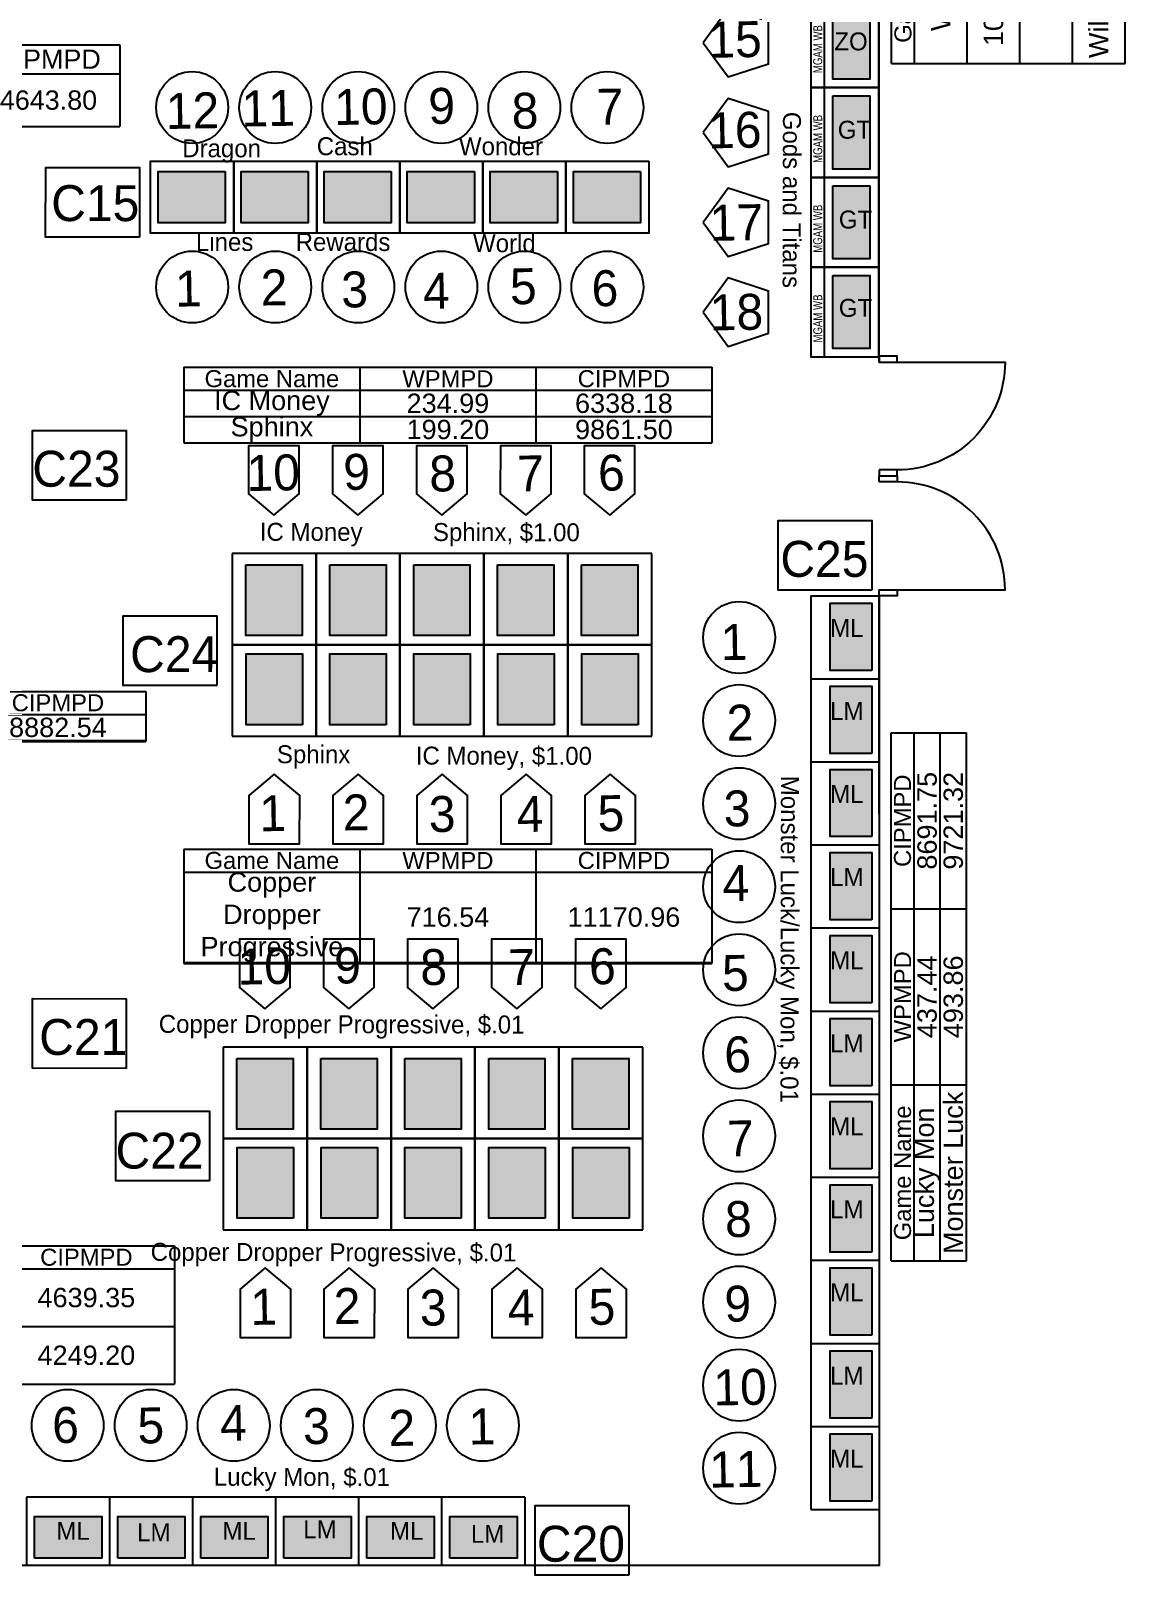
# Model space of a CAD drawing. Header units: inches. Extents: x 3213 to 10275, y -3570 to -435.
# Drawn here: x 9909 to 10275, y -1502 to -986 of the extents above; entities that cross this region are included whole.
import ezdxf
from ezdxf.enums import TextEntityAlignment as Align

# ---------------------------------------------------------------- set-up
doc = ezdxf.new("R2010")
doc.units = ezdxf.units.IN
doc.header["$LTSCALE"] = 24
doc.header["$MEASUREMENT"] = 0
doc.linetypes.add('HIDDEN', pattern=[0.375, 0.25, -0.125])
for name, color, linetype in [('00 Bally Slots', 9, 'Continuous'), ('00 Bank', 7, 'Continuous'), ('00 MGAM Slots', 173, 'Continuous'), ('00 PT Enrollment', 7, 'Continuous'), ('00 Themes', 7, 'Continuous'), ('F1  DOORS', 1, 'Continuous'), ('F1  WALL', 3, 'Continuous'), ('FP1-WALL', 3, 'Continuous')]:
    doc.layers.add(name, color=color, linetype=linetype)
doc.styles.add('ARCHSTYL', font='HAND.SHX', dxfattribs={"width": 0.8})
doc.styles.add('HAND', font='Hand.shx', dxfattribs={"width": 0.8, "height": 0.5})

# ---------------------------------------------------------------- blocks, each defined once
blk = doc.blocks.new('SDG M-9000')
at = {"linetype": 'ByBlock', "lineweight": -3}
h = blk.add_hatch(color=0, dxfattribs=at)
h.dxf.hatch_style = 1
h.set_gradient(color1=(102, 0, 204), tint=0.32, name='CYLINDER')
h.paths.add_polyline_path([(16.43, 24.99), (2.51, 24.99), (2.51, 2.52), (16.43, 2.52)])
at = {"color": 192, "linetype": 'ByBlock', "lineweight": -3}
blk.add_lwpolyline([(2.51, 24.99), (16.43, 24.99), (16.43, 2.52), (2.51, 2.52)], close=True, dxfattribs=at)
at = {"layer": '00 Bally Slots', "color": 192, "ltscale": 25}
for p, q in [((22.86, 27.75), (0, 27.75)), ((0, 0), (0, 27.75)), ((22.86, 0), (22.86, 27.75)), ((22.86, 0), (0, 0))]:
    blk.add_line(p, q, dxfattribs=at)
at = {"layer": '00 Bally Slots', "color": 192}
blk.add_circle((46.85, 13.96), 12.01, dxfattribs=at)
blk = doc.blocks.new('CiniVision')
at = {"linetype": 'ByBlock', "lineweight": -3}
h = blk.add_hatch(color=0, dxfattribs=at)
h.dxf.hatch_style = 1
h.set_gradient(color1=(102, 0, 204), tint=0.32, name='CYLINDER')
h.paths.add_polyline_path([(6071.39, -1264.8), (6052.57, -1264.8), (6052.57, -1288.46), (6071.39, -1288.46)])
at = {"color": 192, "linetype": 'ByBlock', "lineweight": -3}
blk.add_lwpolyline([(6052.57, -1264.8), (6071.39, -1264.8), (6071.39, -1288.46), (6052.57, -1288.46)], close=True, dxfattribs=at)
at = {"layer": '00 Bally Slots', "color": 6, "linetype": 'ByBlock', "lineweight": -3}
for p, q in [((6076.06, -1261), (6048, -1261)), ((6048, -1261), (6048, -1291.5)), ((6068.94, -1261), (6054.94, -1261)), ((6076.06, -1291.5), (6076.06, -1261)), ((6048, -1291.5), (6076.06, -1291.5))]:
    blk.add_line(p, q, dxfattribs=at)
blk.add_lwpolyline([(6061.94, -1248.22), (6070.4, -1241.1), (6070.4, -1225), (6053.47, -1225), (6053.46, -1241.1)], close=True, dxfattribs=at)
blk = doc.blocks.new('Bally Fineline')
at = {"linetype": 'ByBlock', "lineweight": -3}
h = blk.add_hatch(color=0, dxfattribs=at)
h.dxf.hatch_style = 1
h.set_gradient(color1=(102, 0, 204), tint=0.32, name='CYLINDER')
h.paths.add_polyline_path([(11.44, -17.54), (-5.79, -17.54), (-5.79, -39.97), (11.44, -39.97)])
at = {"color": 192, "linetype": 'ByBlock', "lineweight": -3}
blk.add_lwpolyline([(-5.79, -17.54), (11.44, -17.54), (11.44, -39.97), (-5.79, -39.97)], close=True, dxfattribs=at)
at = {"layer": '00 Bally Slots', "color": 140, "linetype": 'ByBlock', "lineweight": -3}
blk.add_lwpolyline([(-9.14, -14.71), (14.86, -14.71), (14.86, -42.46), (-9.14, -42.46)], close=True, dxfattribs=at)
at = {"layer": '00 Bally Slots', "color": 140}
for centre in [(-27.13, -28.58), (32.85, -28.58)]:
    blk.add_circle(centre, 12.01, dxfattribs=at)
blk = doc.blocks.new('*T368')
at = {"layer": '00 Themes', "linetype": 'ByBlock', "lineweight": -2, "transparency": 16777216}
for p, q in [((0, 0), (176.43, 0)), ((0, 0), (0, -46.23)), ((176.43, 0), (176.43, -46.23)), ((0, -46.23), (176.43, -46.23))]:
    blk.add_line(p, q, dxfattribs=at)
at = {"layer": '00 Themes', "color": 0, "linetype": 'ByBlock', "lineweight": -2, "transparency": 16777216}
for p, q in [((58.81, 0), (58.81, -46.23)), ((117.62, 0), (117.62, -46.23)), ((0, -7.7), (176.43, -7.7)), ((0, -26.97), (176.43, -26.97))]:
    blk.add_line(p, q, dxfattribs=at)
at = {"layer": '00 Themes', "color": 0, "lineweight": -3, "transparency": 16777216, "width": 58.689, "attachment_point": 5}
for s, insert, char_height in [('{\\fArial|b0|i0|c0;Game Name', (29.4, -3.85), 5.6858), ('{\\fArial|b0|i0|c0;WPMPD', (88.21, -3.85), 5.6858), ('{\\fArial|b0|i0|c0;CIPMPD', (147.02, -3.85), 5.6858), ('{\\fArial|b0|i0|c0;\\c52479;250.19 ', (88.21, -17.33), 6.467), ('{\\fArial|b0|i0|c0;\\c255;4639.35 ', (147.02, -17.33), 6.467), ('{\\fArial|b0|i0|c0;', (29.4, -17.33), 6.467), ('{\\fArial|b0|i0|c0;Witches Riches', (29.4, -36.6), 6.467), ('{\\fArial|b0|i0|c0;\\c52479;236.85 ', (88.21, -36.6), 6.467), ('{\\fArial|b0|i0|c0;\\c255;4249.20 ', (147.02, -36.6), 6.467)]:
    blk.add_mtext(s, dxfattribs=dict(at, insert=insert, char_height=char_height))
blk = doc.blocks.new('*T369')
at = {"layer": '00 Themes', "linetype": 'ByBlock', "lineweight": -2, "transparency": 16777216}
for p, q in [((0, 0), (176.43, 0)), ((0, 0), (0, -37.86)), ((176.43, 0), (176.43, -37.86)), ((0, -37.86), (176.43, -37.86))]:
    blk.add_line(p, q, dxfattribs=at)
at = {"layer": '00 Themes', "color": 0, "linetype": 'ByBlock', "lineweight": -2, "transparency": 16777216}
for p, q in [((58.81, 0), (58.81, -38.22)), ((117.62, 0), (117.62, -38.22)), ((0, -7.7), (176.43, -7.7)), ((0, -37.86), (0, -38.22)), ((0, -38.22), (176.43, -38.22)), ((176.43, -37.86), (176.43, -38.22))]:
    blk.add_line(p, q, dxfattribs=at)
at = {"layer": '00 Themes', "color": 0, "lineweight": -3, "transparency": 16777216, "width": 58.689, "attachment_point": 5}
for s, insert, char_height in [('{\\fArial|b0|i0|c0;Game Name', (29.4, -3.85), 5.6858), ('{\\fArial|b0|i0|c0;WPMPD', (88.21, -3.85), 5.6858), ('{\\fArial|b0|i0|c0;CIPMPD', (147.02, -3.85), 5.6858), ('{\\fArial|b0|i0|c0;Copper Dropper Progressive', (29.4, -22.78), 6.467), ('{\\fArial|b0|i0|c0;\\c65280;716.54 ', (88.21, -22.78), 6.467), ('{\\fArial|b0|i0|c0;\\c65280;11170.96 ', (147.02, -22.78), 6.467)]:
    blk.add_mtext(s, dxfattribs=dict(at, insert=insert, char_height=char_height))
blk = doc.blocks.new('*T370')
at = {"layer": '00 Themes', "linetype": 'ByBlock', "lineweight": -2, "transparency": 16777216}
for p, q in [((0, 0), (176.43, 0)), ((0, 0), (0, -25.19)), ((176.43, 0), (176.43, -25.19)), ((0, -25.19), (176.43, -25.19))]:
    blk.add_line(p, q, dxfattribs=at)
at = {"layer": '00 Themes', "color": 0, "linetype": 'ByBlock', "lineweight": -2, "transparency": 16777216}
for p, q in [((58.81, 0), (58.81, -25.19)), ((117.62, 0), (117.62, -25.19)), ((0, -7.7), (176.43, -7.7)), ((0, -16.44), (176.43, -16.44))]:
    blk.add_line(p, q, dxfattribs=at)
at = {"layer": '00 Themes', "color": 0, "lineweight": -3, "transparency": 16777216, "width": 58.689, "attachment_point": 5}
for s, insert, char_height in [('{\\fArial|b0|i0|c0;Game Name', (29.4, -3.85), 5.6858), ('{\\fArial|b0|i0|c0;WPMPD', (88.21, -3.85), 5.6858), ('{\\fArial|b0|i0|c0;CIPMPD', (147.02, -3.85), 5.6858), ('{\\fArial|b0|i0|c0;IC Money', (29.4, -12.07), 6.467), ('{\\fArial|b0|i0|c0;\\c52479;234.99 ', (88.21, -12.07), 6.467), ('{\\fArial|b0|i0|c0;\\c52479;6338.18 ', (147.02, -12.07), 6.467), ('{\\fArial|b0|i0|c0;Sphinx', (29.4, -20.82), 6.467), ('{\\fArial|b0|i0|c0;\\c255;199.20 ', (88.21, -20.82), 6.467), ('{\\fArial|b0|i0|c0;\\c65280;9861.50 ', (147.02, -20.82), 6.467)]:
    blk.add_mtext(s, dxfattribs=dict(at, insert=insert, char_height=char_height))
blk = doc.blocks.new('*T371')
at = {"layer": '00 Themes', "linetype": 'ByBlock', "lineweight": -2, "transparency": 16777216}
for p, q in [((0, 0), (176.43, 0)), ((0, 0), (0, -16.44)), ((176.43, 0), (176.43, -16.44)), ((0, -16.44), (176.43, -16.44))]:
    blk.add_line(p, q, dxfattribs=at)
at = {"layer": '00 Themes', "color": 0, "linetype": 'ByBlock', "lineweight": -2, "transparency": 16777216}
for p, q in [((58.81, 0), (58.81, -16.8)), ((117.62, 0), (117.62, -16.8)), ((0, -7.7), (176.43, -7.7)), ((0, -16.44), (0, -16.8)), ((0, -16.8), (176.43, -16.8)), ((176.43, -16.44), (176.43, -16.8))]:
    blk.add_line(p, q, dxfattribs=at)
at = {"layer": '00 Themes', "color": 0, "lineweight": -3, "transparency": 16777216, "width": 58.689, "attachment_point": 5}
for s, insert, char_height in [('{\\fArial|b0|i0|c0;Game Name', (29.4, -3.85), 5.6858), ('{\\fArial|b0|i0|c0;WPMPD', (88.21, -3.85), 5.6858), ('{\\fArial|b0|i0|c0;CIPMPD', (147.02, -3.85), 5.6858), ('{\\fArial|b0|i0|c0;Wild Wolf', (29.4, -12.07), 6.467), ('{\\fArial|b0|i0|c0;\\c65280;438.17 ', (88.21, -12.07), 6.467), ('{\\fArial|b0|i0|c0;\\c65280;8882.54 ', (147.02, -12.07), 6.467)]:
    blk.add_mtext(s, dxfattribs=dict(at, insert=insert, char_height=char_height))
blk = doc.blocks.new('*T373')
at = {"layer": '00 Themes', "linetype": 'ByBlock', "lineweight": -2, "transparency": 16777216}
for p, q in [((0, 0), (0, 176.43)), ((0, 176.43), (25.19, 176.43)), ((25.19, 0), (25.19, 176.43)), ((0, 0), (25.19, 0))]:
    blk.add_line(p, q, dxfattribs=at)
at = {"layer": '00 Themes', "color": 0, "linetype": 'ByBlock', "lineweight": -2, "transparency": 16777216}
for p, q in [((7.7, 0), (7.7, 176.43)), ((16.44, 0), (16.44, 176.43)), ((0, 117.62), (25.19, 117.62)), ((0, 58.81), (25.19, 58.81))]:
    blk.add_line(p, q, dxfattribs=at)
at = {"layer": '00 Themes', "color": 0, "lineweight": -3, "transparency": 16777216, "width": 58.689, "attachment_point": 5, "rotation": 90}
for s, insert, char_height in [('{\\fArial|b0|i0|c0;CIPMPD', (3.85, 147.02), 5.6858), ('{\\fArial|b0|i0|c0;\\c65280;8691.75 ', (12.07, 147.02), 6.467), ('{\\fArial|b0|i0|c0;\\c65280;9721.32 ', (20.82, 147.02), 6.467), ('{\\fArial|b0|i0|c0;WPMPD', (3.85, 88.21), 5.6858), ('{\\fArial|b0|i0|c0;\\c65280;437.44 ', (12.07, 88.21), 6.467), ('{\\fArial|b0|i0|c0;\\c65280;493.86 ', (20.82, 88.21), 6.467), ('{\\fArial|b0|i0|c0;Monster Luck', (20.82, 29.4), 6.467), ('{\\fArial|b0|i0|c0;Game Name', (3.85, 29.4), 5.6858), ('{\\fArial|b0|i0|c0;Lucky Mon', (12.07, 29.4), 6.467)]:
    blk.add_mtext(s, dxfattribs=dict(at, insert=insert, char_height=char_height))
blk = doc.blocks.new('*T375')
at = {"layer": '00 Themes', "linetype": 'ByBlock', "lineweight": -2, "transparency": 16777216}
for p, q in [((0, 0), (0, 176.43)), ((0, 176.43), (78.06, 176.43)), ((78.06, 0), (78.06, 176.43)), ((0, 0), (78.06, 0))]:
    blk.add_line(p, q, dxfattribs=at)
at = {"layer": '00 Themes', "color": 0, "linetype": 'ByBlock', "lineweight": -2, "transparency": 16777216}
for p, q in [((7.7, 0), (7.7, 176.43)), ((25.29, 0), (25.29, 176.43)), ((42.88, 0), (42.88, 176.43)), ((60.47, 0), (60.47, 176.43)), ((0, 117.62), (78.06, 117.62)), ((0, 58.81), (78.06, 58.81))]:
    blk.add_line(p, q, dxfattribs=at)
at = {"layer": '00 Themes', "color": 0, "lineweight": -3, "transparency": 16777216, "width": 58.689, "attachment_point": 5, "rotation": 90}
for s, insert, char_height in [('{\\fArial|b0|i0|c0;CIPMPD', (3.85, 147.02), 5.6858), ('{\\fArial|b0|i0|c0;\\c255;5440.61 ', (16.5, 147.02), 6.467), ('{\\fArial|b0|i0|c0;\\c255;4145.94 ', (34.09, 147.02), 6.467), ('{\\fArial|b0|i0|c0;\\c255;3798.53 ', (51.68, 147.02), 6.467), ('{\\fArial|b0|i0|c0;\\c255;3976.08 ', (69.27, 147.02), 6.467), ('{\\fArial|b0|i0|c0;WPMPD', (3.85, 88.21), 5.6858), ('{\\fArial|b0|i0|c0;\\c65280;309.19 ', (16.5, 88.21), 6.467), ('{\\fArial|b0|i0|c0;\\c255;194.70 ', (34.09, 88.21), 6.467), ('{\\fArial|b0|i0|c0;\\c52479;241.61 ', (51.68, 88.21), 6.467), ('{\\fArial|b0|i0|c0;\\c65280;310.34 ', (69.27, 88.21), 6.467), ('{\\fArial|b0|i0|c0;100 Wolves', (34.09, 29.4), 6.467), ('{\\fArial|b0|i0|c0;Wild A Go Go', (69.27, 29.4), 6.467), ('{\\fArial|b0|i0|c0;Game Name', (3.85, 29.4), 5.6858), ('{\\fArial|b0|i0|c0;Wolf Run', (16.5, 29.4), 6.467), ('{\\fArial|b0|i0|c0;', (51.68, 29.4), 6.467)]:
    blk.add_mtext(s, dxfattribs=dict(at, insert=insert, char_height=char_height))
blk = doc.blocks.new('*T412')
at = {"layer": '00 Themes', "linetype": 'ByBlock', "lineweight": -2, "transparency": 16777216}
for p, q in [((0, 0), (154.37, 0)), ((0, 0), (0, -27.33)), ((154.37, 0), (154.37, -27.33))]:
    blk.add_line(p, q, dxfattribs=at)
at = {"layer": '00 Themes', "color": 0, "linetype": 'ByBlock', "lineweight": -2, "transparency": 16777216}
for p, q in [((58.81, 0), (58.81, -27.33)), ((106.59, 0), (106.59, -27.33)), ((0, -9.72), (154.37, -9.72)), ((0, -27.33), (154.37, -27.33))]:
    blk.add_line(p, q, dxfattribs=at)
at = {"layer": '00 Themes', "color": 0, "lineweight": -3, "transparency": 16777216, "char_height": 6.4375, "attachment_point": 5}
for s, insert, width in [('{\\fArial|b0|i0|c0;Game Name', (29.4, -4.86), 58.6877), ('{\\fArial|b0|i0|c0;WPMPD', (82.7, -4.86), 47.6636), ('{\\fArial|b0|i0|c0;CIPMPD', (130.48, -4.86), 47.6636), ('{\\fArial|b0|i0|c0;Good Cents Classic', (29.4, -18.53), 58.6877), ('{\\fArial|b0|i0|c0;\\c65280;313.74 ', (82.7, -18.53), 47.6636), ('{\\fArial|b0|i0|c0;\\c255;4643.80 ', (130.48, -18.53), 47.6636)]:
    blk.add_mtext(s, dxfattribs=dict(at, insert=insert, width=width))
blk = doc.blocks.new('MGAM_WB')
at = {"linetype": 'ByBlock', "lineweight": -3}
h = blk.add_hatch(color=0, dxfattribs=at)
h.dxf.hatch_style = 1
h.set_gradient(color1=(0, 255, 0), tint=0.32, name='CYLINDER')
h.paths.add_polyline_path([(4587.43, -1798.98), (4575.04, -1798.98), (4575.04, -1823.39), (4587.43, -1823.39)])
h = blk.add_hatch(color=3, dxfattribs=at)
h.set_gradient(color1=(38, 153, 0), color2=(0, 0, 0), centered=1, tint=1)
h.paths.add_polyline_path([(4567.78, -1822.1), (4567.78, -1803.68), (4572.28, -1803.68), (4572.28, -1822.1)], flags=9)
h = blk.add_hatch(color=30, dxfattribs=at)
h.set_gradient(color1=(0, 173, 0), color2=(0, 0, 0), centered=1, tint=1, name='HEMISPHERICAL')
h.paths.add_polyline_path([(4567.78, -1823.25), (4567.78, -1804.84), (4572.28, -1804.84), (4572.28, -1823.25)], flags=9)
at = {"color": 3, "linetype": 'ByBlock', "lineweight": -3}
blk.add_line((4590.3, -1796.2), (4590.3, -1826.2), dxfattribs=at)
at = {"color": 94, "linetype": 'ByBlock', "lineweight": -3}
for points in [[(4531.8, -1811.2), (4540.1, -1822.63), (4553.53, -1818.27), (4553.53, -1804.14), (4540.1, -1799.78)], [(4567.8, -1796.2), (4590.3, -1796.2), (4590.3, -1826.2), (4567.8, -1826.2)]]:
    blk.add_lwpolyline(points, close=True, dxfattribs=at)
at = {"color": 3, "linetype": 'ByBlock', "lineweight": -3}
blk.add_lwpolyline([(4567.8, -1796.2), (4572.2, -1796.2), (4572.2, -1826.2), (4567.8, -1826.2)], close=True, dxfattribs=at)
at = {"color": 0, "linetype": 'ByBlock', "lineweight": -3}
blk.add_lwpolyline([(4575.04, -1798.98), (4587.43, -1798.98), (4587.43, -1823.39), (4575.04, -1823.39)], close=True, dxfattribs=at)
at = {"color": 7, "linetype": 'ByBlock', "lineweight": -3, "insert": (4568.53, -1821.35), "char_height": 3, "width": 19.5024, "attachment_point": 1, "rotation": 90, "style": 'HAND'}
blk.add_mtext('MGAM WB', dxfattribs=at)

msp = doc.modelspace()

# ---------------------------------------------------------------- linework, layer by layer
at = {"layer": '00 Bank'}
for points in [[(9945.24, -1054.88), (9913.92, -1054.86), (9913.93, -1031.58), (9945.24, -1031.6)], [(9940.8, -1142.72), (9909.48, -1142.71), (9909.49, -1119.42), (9940.8, -1119.44)], [(10190, -1172.8), (10158.68, -1172.78), (10158.69, -1149.5), (10190, -1149.51)], [(9971.17, -1204.62), (9939.85, -1204.61), (9939.86, -1181.32), (9971.17, -1181.34)], [(9940.79, -1332.51), (9909.47, -1332.49), (9909.48, -1309.21), (9940.79, -1309.23)], [(9968.64, -1370.08), (9937.33, -1370.06), (9937.34, -1346.78), (9968.64, -1346.8)], [(10108.83, -1501.79), (10077.51, -1501.77), (10077.52, -1478.49), (10108.83, -1478.51)]]:
    msp.add_lwpolyline(points, close=True, dxfattribs=at)
at = {"layer": 'F1  DOORS'}
for points in [[(10192.48, -1094.61), (10192.48, -1096.61), (10198.48, -1096.61), (10198.48, -1094.61)], [(10192.48, -1132.61), (10192.48, -1134.61), (10198.48, -1134.61), (10198.48, -1132.61)], [(10192.48, -1136.61), (10192.48, -1134.61), (10198.48, -1134.61), (10198.48, -1136.61)], [(10192.48, -1174.61), (10192.48, -1172.61), (10198.48, -1172.61), (10198.48, -1174.61)]]:
    msp.add_lwpolyline(points, close=True, dxfattribs=at)
for points in [[(10198.48, -1096.61), (10234.48, -1096.61, -0.414214), (10198.48, -1132.61, 0)], [(10198.48, -1172.61), (10234.48, -1172.61, 0.414214), (10198.48, -1136.61, 0)]]:
    msp.add_lwpolyline(points, format="xyb", dxfattribs=at)
at = {"layer": 'F1  WALL'}
for points in [[(10192.48, -1096.61), (10192.48, -794.61)], [(10192.48, -1247.61), (10192.48, -1498.61), (9796.48, -1498.61), (9796.48, -1440.61)]]:
    msp.add_lwpolyline(points, dxfattribs=at)
at = {"layer": 'FP1-WALL'}
for p, q in [((10192.48, -1211.61), (10192.48, -1174.61)), ((10192.48, -1247.61), (10192.48, -1211.61))]:
    msp.add_line(p, q, dxfattribs=at)

# ---------------------------------------------------------------- block references
for name, p in [('*T375', (10196.56, -996.81)), ('*T412', (9784.38, -990.56)), ('*T370', (9960.12, -1098.3)), ('*T371', (9771, -1206.56)), ('*T373', (10196.41, -1396.81)), ('*T369', (9960.12, -1259.23)), ('*T368', (9780.5, -1391.78))]:
    msp.add_blockref(name, p)
at = {"layer": '00 Bally Slots', "color": 7, "linetype": 'ByBlock', "lineweight": -3, "rotation": 270}
for p in [(9991.46, -1038.64), (10019.21, -1038.64), (10046.96, -1038.64), (10074.71, -1038.64), (10102.46, -1038.64), (10130.21, -1038.64)]:
    msp.add_blockref('Bally Fineline', p, dxfattribs=at)
at = {"layer": '00 Bally Slots', "color": 6, "linetype": 'ByBlock', "lineweight": -3}
for p in [(3928.2, 100.5), (3956.26, 100.5), (3984.32, 100.5), (4012.38, 100.5), (4040.44, 100.5), (3925.2, -64.39), (3953.26, -64.39), (3981.32, -64.39), (4009.38, -64.39), (4037.44, -64.39)]:
    msp.add_blockref('CiniVision', p, dxfattribs=at)
at = {"layer": '00 Bally Slots', "color": 20}
for p, rotation in [((10192.48, -1174.61), 180), ((10192.48, -1202.36), 180), ((10192.48, -1230.11), 180), ((10192.48, -1257.86), 180), ((10192.48, -1285.61), 180), ((10192.48, -1313.36), 180), ((10192.48, -1341.11), 180), ((10192.48, -1368.86), 180), ((10192.48, -1396.61), 180), ((10192.48, -1424.36), 180), ((9935.23, -1498.61), 90), ((9962.98, -1498.61), 90), ((9990.73, -1498.61), 90), ((10018.48, -1498.61), 90), ((10046.23, -1498.61), 90), ((10073.98, -1498.61), 90), ((10192.48, -1452.11), 180)]:
    msp.add_blockref('SDG M-9000', p, dxfattribs=dict(at, rotation=rotation))
at = {"layer": '00 Bally Slots', "color": 6, "linetype": 'ByBlock', "lineweight": -3, "rotation": 180}
for p in [(16052.26, -2482.5), (16080.32, -2482.5), (16108.38, -2482.5), (16136.44, -2482.5), (16164.5, -2482.5), (16049.26, -2647.39), (16077.32, -2647.39), (16105.38, -2647.39), (16133.44, -2647.39), (16161.5, -2647.39)]:
    msp.add_blockref('CiniVision', p, dxfattribs=at)
at = {"layer": '00 MGAM Slots', "color": 7, "linetype": 'ByBlock', "lineweight": -3}
for p in [(5601.87, 821.31), (5601.87, 791.31), (5601.87, 761.31), (5601.87, 731.31)]:
    msp.add_blockref('MGAM_WB', p, dxfattribs=at)

# ---------------------------------------------------------------- texts
at = {"layer": '00 Bank'}
for s, p in [('C15', (9915.78, -1049.47)), ('C23', (9909.46, -1138.19)), ('C25', (10159.42, -1168.31)), ('C24', (9942.14, -1200.14)), ('C21', (9911.76, -1328.02)), ('C22', (9937.25, -1365.99)), ('C20', (10078.06, -1497.3))]:
    msp.add_text(s, height=12, rotation=359.9752, dxfattribs=at).set_placement(p)
at = {"layer": '00 PT Enrollment', "style": 'ARCHSTYL'}
for s, p in [('15', (10144.37, -994.78)), ('11', (9988.39, -1017.75)), ('10', (10019.34, -1017.24)), ('9', (10046.34, -1016.98)), ('7', (10102.59, -1017.24)), ('12', (9963.09, -1018.56)), ('8', (10074.2, -1018.59)), ('16', (10144.29, -1025.04)), ('17', (10144.81, -1055.93)), ('1', (9961.72, -1077.99)), ('2', (9990.36, -1077.62)), ('3', (10017.25, -1078.3)), ('4', (10044.57, -1078.78)), ('5', (10073.61, -1077.23)), ('6', (10100.89, -1077.9)), ('18', (10144.84, -1085.86)), ('10', (9990.05, -1139.51)), ('9', (10017.92, -1139.24)), ('8', (10046.66, -1139.77)), ('7', (10076.05, -1139.77)), ('6', (10103.05, -1139.51)), ('1', (10144.03, -1196.09)), ('2', (10146.02, -1223.01)), ('1', (9989.89, -1253.26)), ('2', (10017.76, -1252.99)), ('3', (10046.5, -1253.52)), ('4', (10075.88, -1253.52)), ('5', (10102.89, -1253.26)), ('3', (10145.04, -1251.66)), ('4', (10144.64, -1276.62)), ('10', (9987.05, -1304.4)), ('9', (10014.92, -1304.13)), ('8', (10043.66, -1304.66)), ('7', (10073.05, -1304.66)), ('6', (10100.05, -1304.4)), ('5', (10144.48, -1306.62)), ('6', (10145.23, -1333.83)), ('7', (10146.17, -1361.91)), ('8', (10145.47, -1388.83)), ('1', (9986.89, -1418.15)), ('2', (10014.76, -1417.88)), ('3', (10043.5, -1418.41)), ('4', (10072.88, -1418.41)), ('5', (10099.89, -1418.15)), ('9', (10145.28, -1417.09)), ('10', (10146.06, -1444.98)), ('6', (9920.66, -1457.64)), ('5', (9949.15, -1457.78)), ('4', (9976.75, -1456.94)), ('3', (10004.47, -1458)), ('2', (10033.04, -1458.59)), ('1', (10059.8, -1458.11)), ('11', (10144.64, -1472.42))]:
    msp.add_text(s, height=12, rotation=1, dxfattribs=at).set_placement(p, align=Align.CENTER)
at = {"layer": '00 Themes', "linetype": 'HIDDEN'}
for s, p in [('ZO', (10177.45, -992.45)), ('GT', (10178.6, -1021.95)), ('GT', (10178.95, -1051.95)), ('GT', (10178.95, -1081.45)), ('ML', (10176.06, -1188.37)), ('LM', (10176.06, -1216.12)), ('ML', (10176.06, -1243.87)), ('LM', (10176.06, -1271.62)), ('ML', (10176.06, -1299.37)), ('LM', (10176.06, -1327.12)), ('ML', (10176.06, -1354.87)), ('LM', (10176.06, -1382.62)), ('ML', (10176.06, -1410.37)), ('LM', (10176.06, -1438.12)), ('ML', (10176.06, -1465.87)), ('ML', (9917.5, -1490)), ('LM', (9944.5, -1490.5)), ('ML', (9973, -1490)), ('LM', (10000, -1489.5)), ('ML', (10029, -1490)), ('LM', (10056, -1491))]:
    msp.add_text(s, height=6, dxfattribs=at).set_placement(p)
for s, rotation, p in [('Gods and Titans', 269.8982, (10160.29, -1012.96)), ('Cash', 359.8982, (10004.5, -1027.46)), ('Wonder', 359.8982, (10052, -1027.46)), ('Dragon', 359.8982, (9959.55, -1028.13)), ('Lines', 359.8982, (9964.13, -1059.41)), ('Rewards', 359.8982, (9997.45, -1059.41)), ('World', 359.8982, (10056.72, -1059.83)), ('IC Money', 359.8982, (9985.47, -1156.26)), ('Sphinx, $1.00', 359.8982, (10043.33, -1156.34)), ('Sphinx', 359.8982, (9991.18, -1230.57)), ('IC Money, $1.00', 359.8982, (10037.59, -1231.02)), ('Monster Luck/Lucky Mon, $.01', 269.8982, (10159.62, -1234.77)), ('Copper Dropper Progressive, $.01', 359.8982, (9951.71, -1320.65)), ('Copper Dropper Progressive, $.01', 359.8982, (9949, -1396.8)), ('Lucky Mon, $.01', 359.8982, (9970.1, -1471.92))]:
    msp.add_text(s, height=6, rotation=rotation, dxfattribs=at).set_placement(p)

doc.saveas('drawing.dxf')
